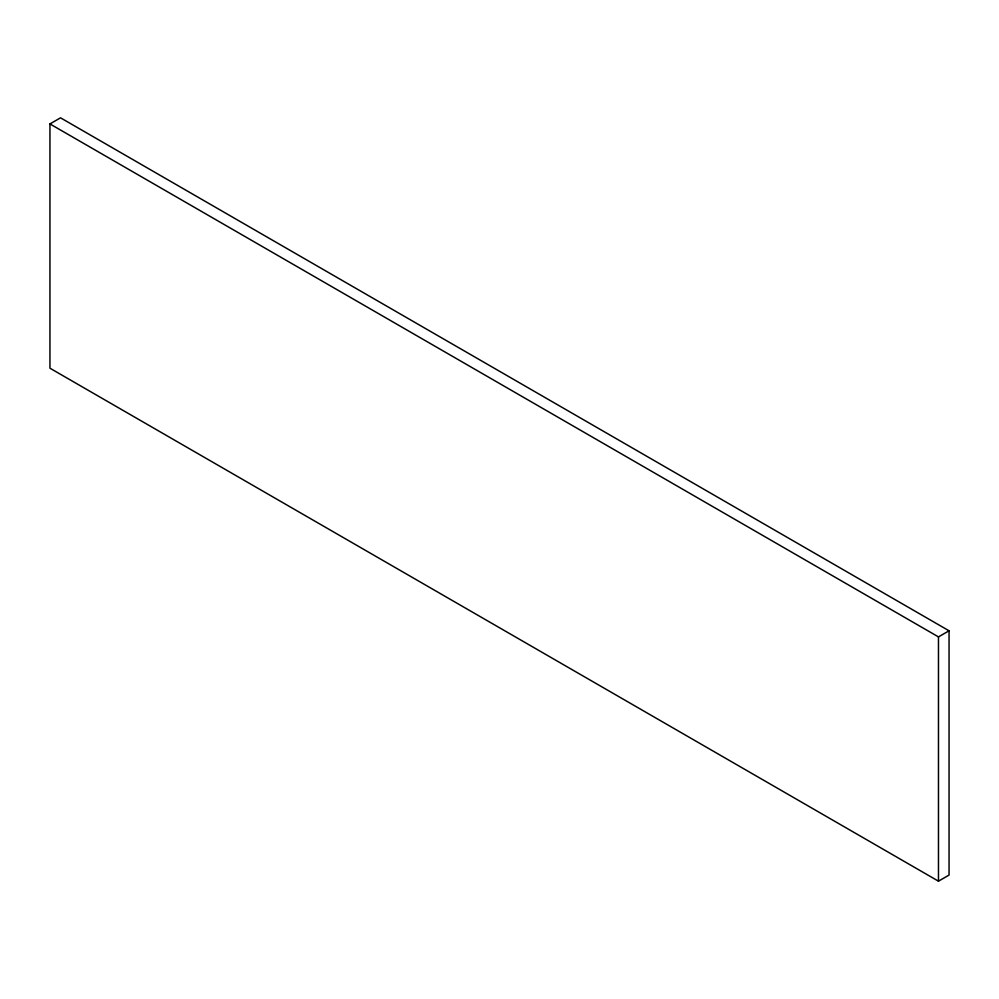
<?xml version="1.0" encoding="UTF-8"?>
<svg xmlns="http://www.w3.org/2000/svg" width="999" height="999" viewBox="0 0 999 999"><rect width="100%" height="100%" fill="white"/><g stroke="black" fill="none" stroke-linecap="round" stroke-linejoin="round"><path stroke-width="1.5" d="M49.95 123.926L60.527 117.82L949.05 630.794L949.05 875.074L938.473 881.18L49.95 368.206L49.95 123.926L938.473 636.9L949.05 630.794M938.473 636.9L938.473 881.18"/></g></svg>
